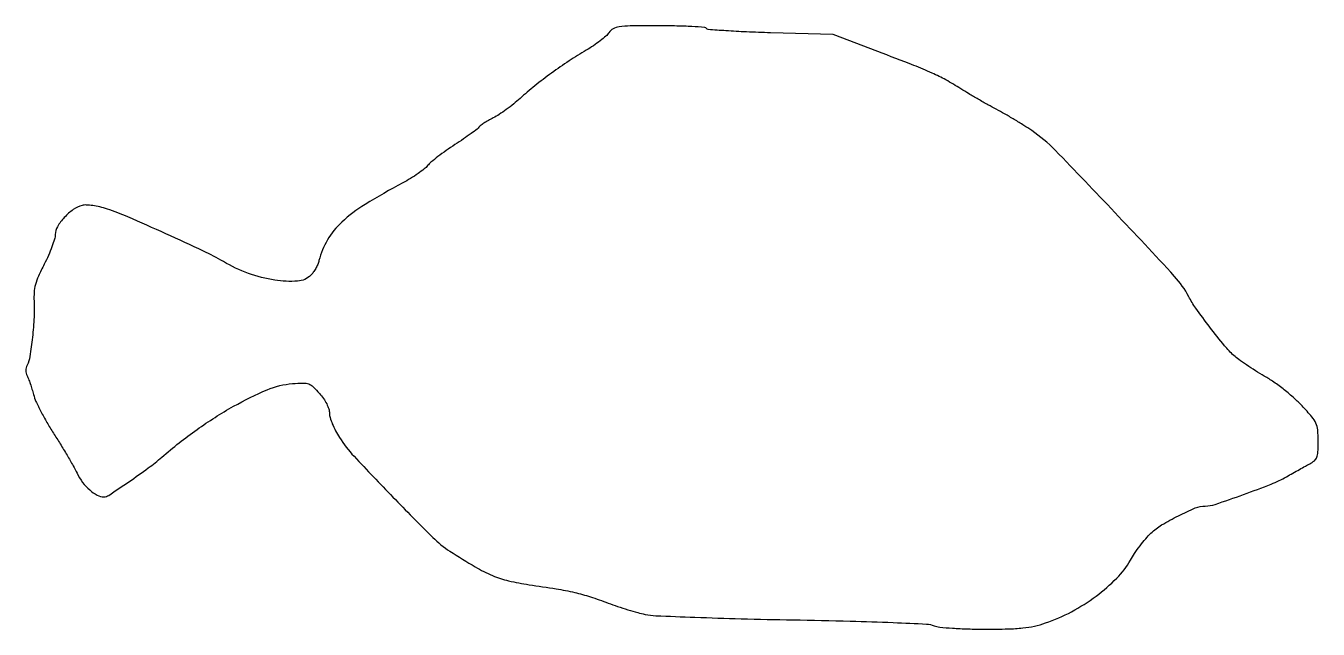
# Model space of a CAD drawing. Extents: x 0 to 420, y 0 to 196.
import ezdxf

# ---------------------------------------------------------------- set-up
doc = ezdxf.new("R2010")
doc.units = 0

msp = doc.modelspace()

# ---------------------------------------------------------------- linework, layer by layer
msp.add_lwpolyline([(189.734434, 193.75, -0.065667), (188.785051, 192.662707, -0.016228), (186.954033, 191.153316, -0.016324), (184.726087, 189.548213, -0.015697), (182.369424, 188.069798, 0.013801), (176.804671, 184.60818, 0.011723), (171.122597, 180.657742, 0.011826), (165.693441, 176.490725, 0.014995), (160.892036, 172.378276, -0.016216), (158.829969, 170.62081, -0.011962), (156.440869, 168.80662, -0.012116), (154.097678, 167.199042, -0.02634), (152.209884, 166.107075, 0.012204), (150.604771, 165.238202, 0.014959), (149.151455, 164.346217, 0.013454), (147.98374, 163.534768, 0.096048), (147.519408, 163.031403, -0.092922), (146.992906, 162.453495, -0.004969), (144.988178, 160.971267, -0.007646), (142.546089, 159.259237, -0.005487), (139.767883, 157.418465, 0.009775), (136.907695, 155.487879, 0.010726), (134.2138, 153.504093, 0.010212), (131.986548, 151.715435, 0.051857), (130.880058, 150.574647, -0.060034), (129.804136, 149.500965, -0.014733), (127.787632, 148.015296, -0.014876), (125.359371, 146.439063, -0.014367), (122.813734, 144.990724, 0.015943), (110.587496, 137.983522, 0.049114), (103.010692, 132.218126, 0.071418), (98.356735, 126.458239, 0.075402), (95.616464, 119.724564, -0.04166), (95.217607, 118.517893, -0.026274), (94.56513, 117.184384, -0.026322), (93.779606, 115.93205, -0.043165), (92.974564, 114.974564, -0.18394), (88.667904, 113.04314, -0.053143), (81.258252, 113.402162, -0.048048), (72.702467, 115.592489, -0.045867), (64.579907, 119.399715, 0.022165), (58.166081, 122.78511, 0.003998), (45.919509, 128.451274, 0.003958), (33.586551, 133.920881, 0.02281), (26.916997, 136.461082, 0.01975), (24.495373, 137.154273, 0.023695), (22.168752, 137.606363, 0.025689), (20.151958, 137.794818, 0.072052), (18.74426, 137.650661, 0.093792), (15.867394, 136.321016, 0.051386), (12.944694, 133.743823, 0.051993), (10.707138, 130.748326, 0.134768), (9.995118, 128.173077, -0.073503), (9.776734, 126.713987, -0.015072), (8.941377, 124.238501, -0.015562), (7.783859, 121.396025, -0.014071), (6.414772, 118.53246, 0.012974), (4.563332, 114.681744, 0.038823), (3.577028, 111.933949, 0.048978), (3.151301, 109.440909, 0.03236), (3.132226, 106.53246, -0.028269), (3.14053, 101.394616, -0.013606), (2.600091, 94.828193, -0.010921), (1.777663, 88.594307, -0.081948), (0.85353, 85.773032, 0.065861), (0.5546, 84.950393, 0.056455), (0.45868, 84.033357, 0.056033), (0.570371, 83.111093, 0.06265), (0.88353, 82.273032, -0.029911), (1.316671, 81.31071, -0.008365), (1.877274, 79.757619, -0.008407), (2.453565, 77.976125, -0.008749), (2.961594, 76.199715, 0.041794), (3.748606, 74.006949, 0.011949), (5.328118, 70.753973, 0.01194), (7.293593, 67.154505, 0.012409), (9.40461, 63.699715, -0.005608), (11.605479, 60.205592, -0.004837), (13.840492, 56.487223, -0.004874), (15.802031, 53.075474, -0.014057), (17.071085, 50.661044, 0.047313), (18.888366, 47.699434, 0.051598), (21.183953, 45.225526, 0.057725), (23.612041, 43.548857, 0.122868), (25.811845, 43, 0.148028), (27.346979, 43.464668, 0.003203), (33.910556, 47.899857, 0.008051), (40.222945, 52.375477, 0.020501), (44.608658, 55.877655, -0.024036), (56.029357, 64.86612, -0.026478), (67.907917, 72.409328, -0.02825), (78.843244, 77.777599, -0.08063), (87.053367, 79.777654, -0.015066), (90.522946, 79.944017, -0.092523), (92.280698, 79.648185, -0.103835), (93.72025, 78.749292, -0.02129), (95.803367, 76.571172, -0.029096), (97.114457, 74.890048, -0.035289), (98.131016, 73.169418, -0.039332), (98.787704, 71.546332, -0.076608), (99, 70.168866, 0.075724), (99.213481, 68.767356, 0.022306), (99.954687, 66.717254, 0.021841), (101.006044, 64.455951, 0.021887), (102.25, 62.296605, 0.046325), (106.995769, 56.169047, 0.004764), (119.631715, 42.903787, 0.004455), (132.567049, 29.816102, 0.052395), (138.139165, 25.331768, 0.009743), (146.357346, 20.253834, 0.033314), (151.963565, 17.424512, 0.041865), (157.19309, 15.708338, 0.023036), (163.813574, 14.453262, -0.005434), (172.650109, 13.098262, -0.016366), (178.631065, 11.912286, -0.020502), (183.743738, 10.50017, -0.013517), (189.5, 8.480073, 0.009575), (192.545993, 7.384071, 0.007347), (195.9125, 6.299925, 0.007436), (199.092953, 5.378535, 0.017452), (201.5, 4.809324, 0.038458), (205.018638, 4.383502, 0.001603), (217.6625, 3.873062, 0.002767), (232.662974, 3.398757, 0.001961), (249.5, 3.025689, -0.001757), (268.113507, 2.620853, -0.004073), (282.075299, 2.15426, -0.002323), (292.865543, 1.655406, -0.082199), (295.3151, 1.120807, 0.069421), (297.151664, 0.670817, 0.008556), (301.274138, 0.321415, 0.009742), (306.3098, 0.079721, 0.007119), (311.908549, 0, 0.005918), (319.283238, 0.087289, 0.019559), (324.131613, 0.392094, 0.028105), (327.894154, 0.991937, 0.029277), (331.513543, 2.004659, 0.040116), (339.922785, 5.67512, 0.036533), (347.920133, 10.742415, 0.038332), (354.607676, 16.542328, 0.06658), (359.029162, 22.397677, -0.020827), (360.409591, 24.6219, -0.013446), (362.181334, 27.082809, -0.01352), (364.046566, 29.399202, -0.024716), (365.707501, 31.166501, -0.055402), (369.183056, 33.843352, -0.020265), (374.621685, 36.850505, -0.018174), (380.126702, 39.363367, -0.098284), (383.334171, 40, 0.081757), (386.582126, 40.534659, 0.005105), (395.796267, 43.757929, 0.007498), (404.781515, 47.157644, 0.035928), (409.714848, 49.531842, -0.001898), (411.748491, 50.686986, -0.001617), (413.902174, 51.890368, -0.001629), (415.868847, 52.97256, -0.00462), (417.25, 53.710225, 0.05342), (418.789057, 54.736366, 0.130027), (419.572507, 55.839817, 0.078389), (419.91941, 57.530782, 0.011472), (420, 61.042858, 0.020484), (419.847916, 64.753514, 0.086334), (419.289768, 66.902011, 0.070161), (417.988393, 68.948058, 0.010734), (414.767354, 72.561379, 0.024384), (412.25755, 75.007295, 0.013956), (409.01045, 77.719267, 0.013918), (405.584891, 80.270235, 0.02243), (402.517354, 82.225219, -0.009165), (399.621461, 83.964576, -0.008554), (396.723101, 85.848274, -0.008561), (394.206452, 87.609259, -0.028612), (392.646394, 88.883456, -0.036015), (389.614027, 92.095008, -0.007655), (384.839819, 98.128566, -0.007581), (380.254868, 104.300459, -0.037248), (377.990211, 108, 0.067687), (373.36405, 114.618911, 0.002922), (353.978535, 135.385361, 0.003556), (334.633187, 155.577879, 0.050688), (327, 161.986642, 0.008925), (324.460631, 163.647754, 0.005169), (321.353125, 165.557671, 0.005165), (318.195889, 167.409364, 0.008652), (315.5, 168.891929, -0.005966), (312.80385, 170.355828, -0.003616), (309.646875, 172.149109, -0.003622), (306.538893, 173.974568, -0.006368), (304, 175.534823, 0.014075), (299.11325, 178.435134, 0.021414), (294.700838, 180.646927, 0.012734), (288.719268, 183.150356, 0.002084), (277, 187.651889), (262.5, 193.152281), (242.21606, 193.726548, -0.003848), (234.402363, 194.007956, -0.006156), (227.736287, 194.381691, -0.001807), (221.990251, 194.795734, -0.239866), (221.407043, 195.150407, 0.241721), (220.839848, 195.492624, 0.003312), (216.681078, 195.750432, 0.008462), (211.776941, 195.938668, 0.00536), (206.055993, 196, 0.002594), (196.667841, 195.95129, 0.031664), (193.085368, 195.686841, 0.092712), (191.123923, 195.032729, 0.119913)], format="xyb", close=True)

doc.saveas('drawing.dxf')
